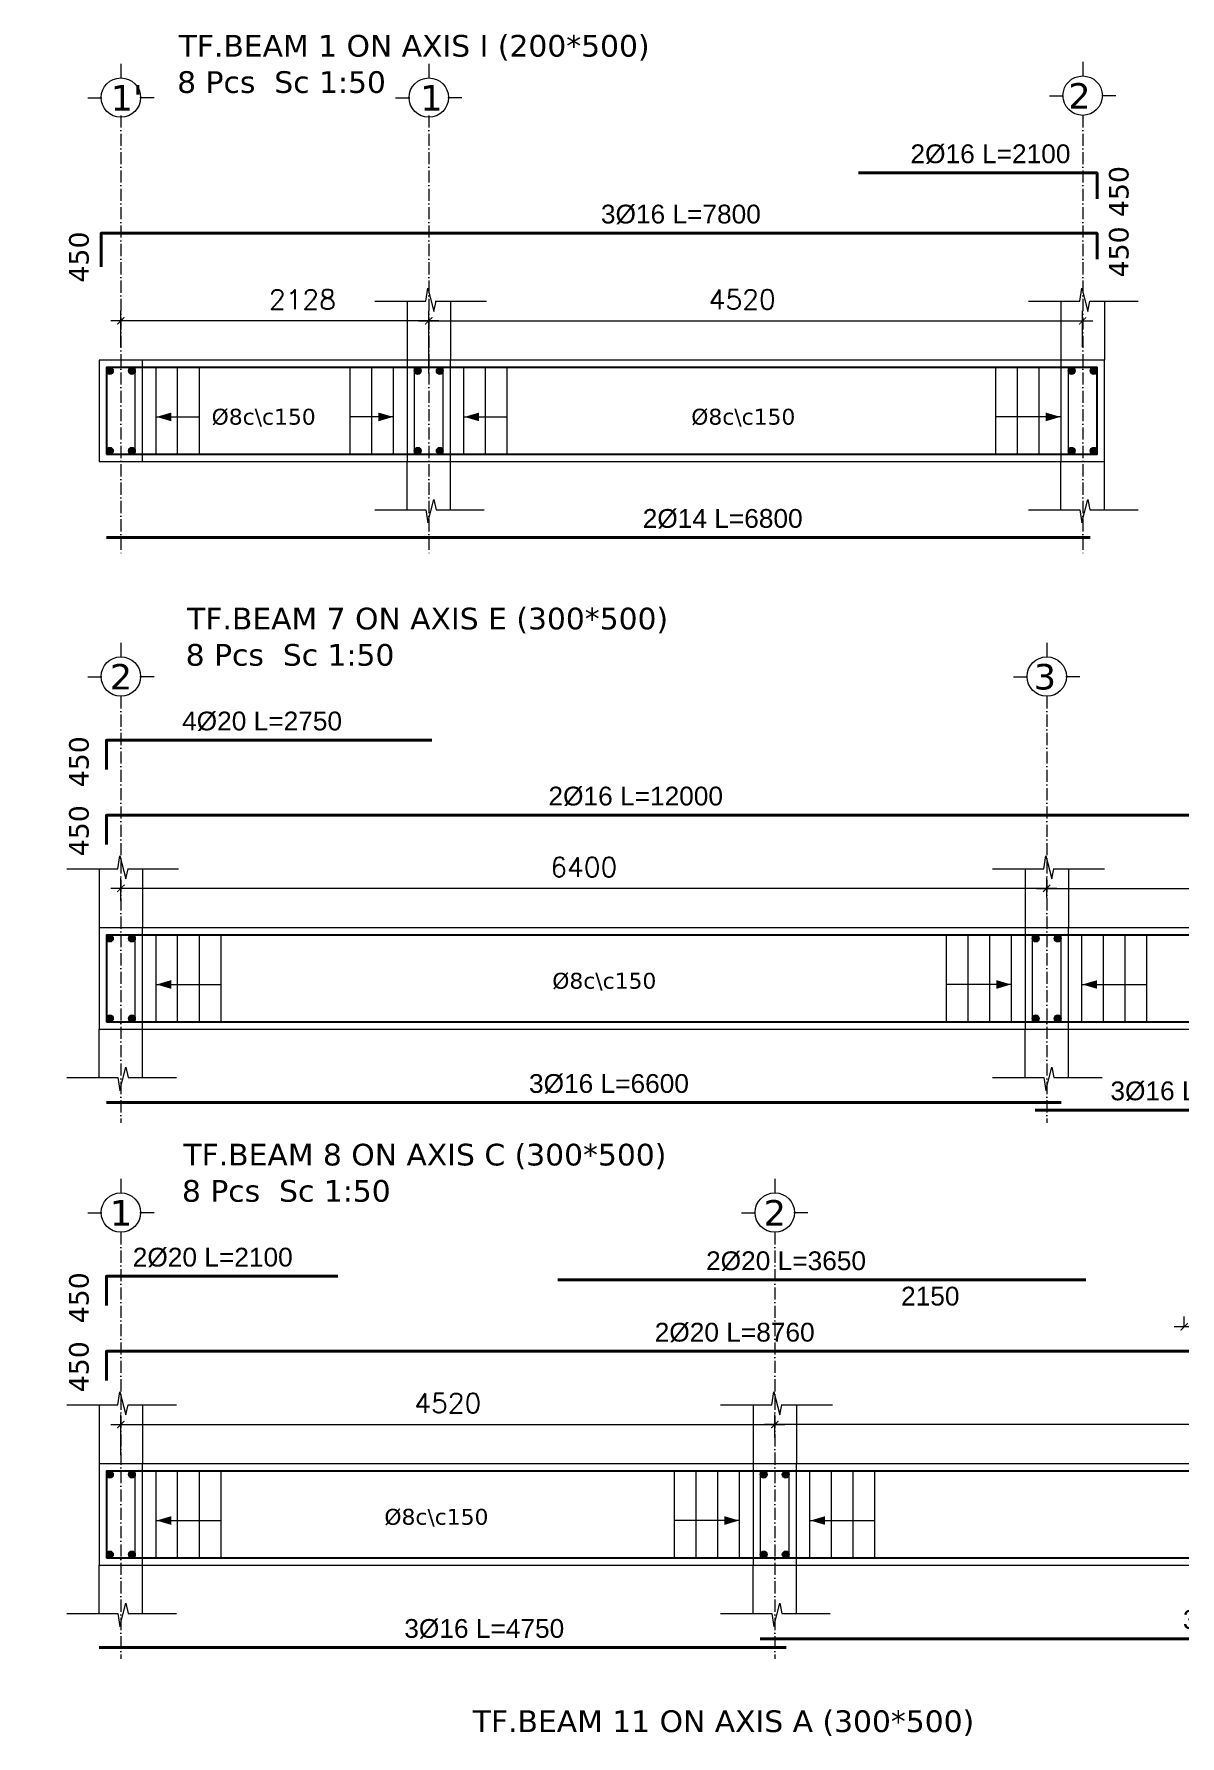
# Model space of a CAD drawing. Header units: inches. Extents: x -17020 to 43805, y -10194 to 123061.
# Drawn here: x 39892 to 40684, y 113816 to 114993 of the extents above; entities that cross this region are included whole.
import ezdxf

# ---------------------------------------------------------------- set-up
doc = ezdxf.new("R2010")
doc.units = ezdxf.units.IN
doc.header["$LTSCALE"] = 0.7
doc.header["$MEASUREMENT"] = 0
doc.linetypes.add('ACAD_ISO10W100', pattern=[18, 12, -3, 0, -3])
doc.layers.get('0').update_dxf_attribs({"lineweight": 13})
doc.layers.get('Defpoints').update_dxf_attribs({"lineweight": 5})
for name, color, linetype, lineweight in [('axis', 254, 'ACAD_ISO10W100', 9), ('BEAM FRAME', 5, 'Continuous', 18), ('COLUMN', 4, 'Continuous', 20), ('elevline', 30, 'Continuous', 20), ('FRAME 070', 5, 'Continuous', 60), ('hatch', 9, 'Continuous', 9), ('renforcment', 141, 'Continuous', 40), ('tex', 3, 'Continuous', 25), ('TEXT', 3, 'Continuous', 25), ('top rein. extension', 50, 'Continuous', 20), ('top renforcment', 7, 'Continuous', 40)]:
    doc.layers.add(name, color=color, linetype=linetype, lineweight=lineweight)
doc.styles.add('100', font='romans.shx', dxfattribs={"height": 13.5})
doc.styles.add('romanc', font='verdana.ttf', dxfattribs={"height": 250})
doc.styles.get("Standard").update_dxf_attribs({"font": 'arial.ttf', "height": 13})
doc.dimstyles.new('100', dxfattribs={"dimtxt": 13.5, "dimasz": 5, "dimexe": 7, "dimexo": 7, "dimgap": 8, "dimtad": 1, "dimdec": 0, "dimlfac": 10, "dimzin": 4, "dimdsep": 46, "dimtxsty": '100', "dimblk": 'ARCHTICK', "dimcen": 0.09, "dimdle": 7, "dimclrd": 1, "dimclre": 8, "dimclrt": 2, "dimadec": 0, "dimazin": 1, "dimtfac": 1, "dimtdec": 0, "dimtix": 1, "dimtofl": 0, "dimtmove": 0, "dimatfit": 3, "dimldrblk": 'ARCHTICK', "dimfxl": 0.18, "dimtolj": 1, "dimtzin": 0, "dimlwd": -1, "dimlwe": -1, "dimarcsym": 0})
doc.dimstyles.get("Standard").update_dxf_attribs({"dimtxt": 13, "dimasz": 5, "dimexe": 0.18, "dimexo": 0.0625, "dimgap": 6, "dimtad": 1, "dimdec": 0, "dimlfac": 10, "dimzin": 0, "dimdsep": 46, "dimtxsty": 'Standard', "dimblk": 'ARCHTICK', "dimcen": 0.09, "dimse1": 1, "dimse2": 1, "dimclrd": 1, "dimclre": 7, "dimclrt": 3, "dimadec": 0, "dimazin": 0, "dimtfac": 1, "dimtdec": 0, "dimtix": 1, "dimtofl": 0, "dimtmove": 0, "dimatfit": 3, "dimldrblk": 'ARCHTICK', "dimfxl": 1, "dimtolj": 1, "dimtzin": 0, "dimarcsym": 0})

# ---------------------------------------------------------------- blocks, each defined once
blk = doc.blocks.new('_ArchTick')
at = {"color": 0, "linetype": 'ByBlock', "lineweight": 0, "const_width": 0.15}
blk.add_lwpolyline([(-0.5, -0.5), (0.5, 0.5)], dxfattribs=at)
blk = doc.blocks.new('*D32')
at = {"color": 8, "transparency": 16777216}
for p, q in [((40164.5, 114758.2), (40164.5, 114801.7)), ((40616.5, 114776.5), (40616.5, 114801.7))]:
    blk.add_line(p, q, dxfattribs=at)
at = {"color": 1, "transparency": 16777216}
blk.add_line((40157.5, 114794.7), (40623.5, 114794.7), dxfattribs=at)
at = {"layer": 'Defpoints', "color": 0, "transparency": 16777216}
for p in [(40616.5, 114794.7), (40616.5, 114769.5), (40164.5, 114751.2)]:
    blk.add_point(p, dxfattribs=at)
at = {"color": 1, "transparency": 16777216, "xscale": 5, "yscale": 5, "zscale": 5, "rotation": 180}
blk.add_blockref('_ArchTick', (40164.5, 114794.7), dxfattribs=at)
at = {"color": 1, "transparency": 16777216, "xscale": 5, "yscale": 5, "zscale": 5}
blk.add_blockref('_ArchTick', (40616.5, 114794.7), dxfattribs=at)
at = {"color": 2, "transparency": 16777216, "insert": (40381.2, 114809.5), "char_height": 13.5, "attachment_point": 5, "style": '100'}
blk.add_mtext('\\A1;4520', dxfattribs=at)
blk = doc.blocks.new('*D33')
at = {"layer": 'Defpoints', "color": 0, "transparency": 16777216}
for p in [(39941.7, 114644.8, -13652.7), (40621.7, 114644.8, -37318.8), (40621.7, 114644.8)]:
    blk.add_point(p, dxfattribs=at)
at = {"layer": 'TEXT', "color": 3, "transparency": 16777216, "insert": (40367.7, 114657.8), "char_height": 13, "attachment_point": 5}
blk.add_mtext('\\A1;2%%C14 L=6800', dxfattribs=at)
blk = doc.blocks.new('*D34')
at = {"layer": 'Defpoints', "color": 0, "transparency": 16777216}
for p in [(39891.7, 114855.3, 264.3), (39891.7, 114855.3), (40671.7, 114855.3, -440.4)]:
    blk.add_point(p, dxfattribs=at)
at = {"layer": 'TEXT', "color": 3, "transparency": 16777216, "insert": (40338.8, 114868.3), "char_height": 13, "attachment_point": 5}
blk.add_mtext('\\A1;3%%C16 L=7800', dxfattribs=at)
blk = doc.blocks.new('*D35')
at = {"color": 8, "transparency": 16777216}
for p, q in [((39951.7, 114776.5), (39951.7, 114801.7)), ((40164.5, 114758.2), (40164.5, 114801.7))]:
    blk.add_line(p, q, dxfattribs=at)
at = {"color": 1, "transparency": 16777216}
blk.add_line((40171.5, 114794.7), (39944.7, 114794.7), dxfattribs=at)
at = {"layer": 'Defpoints', "color": 0, "transparency": 16777216}
for p in [(39951.7, 114794.7), (39951.7, 114769.5), (40164.5, 114751.2)]:
    blk.add_point(p, dxfattribs=at)
at = {"color": 1, "transparency": 16777216, "xscale": 5, "yscale": 5, "zscale": 5, "rotation": 180}
blk.add_blockref('_ArchTick', (39951.7, 114794.7), dxfattribs=at)
at = {"color": 1, "transparency": 16777216, "xscale": 5, "yscale": 5, "zscale": 5}
blk.add_blockref('_ArchTick', (40164.5, 114794.7), dxfattribs=at)
at = {"color": 2, "transparency": 16777216, "insert": (40077.2, 114809.5), "char_height": 13.5, "attachment_point": 5, "style": '100'}
blk.add_mtext('\\A1;2128', dxfattribs=at)
blk = doc.blocks.new('*D36')
at = {"layer": 'Defpoints', "color": 0, "transparency": 16777216}
for p in [(40461.5, 114897, -290.9), (40461.5, 114897), (40671.5, 114897, -440.4)]:
    blk.add_point(p, dxfattribs=at)
at = {"layer": 'TEXT', "color": 3, "transparency": 16777216, "insert": (40552.8, 114910), "char_height": 13, "attachment_point": 5}
blk.add_mtext('\\A1;2%%C16 L=2100', dxfattribs=at)
blk = doc.blocks.new('*D112')
at = {"layer": 'Defpoints', "color": 0, "transparency": 16777216}
for p in [(39891.7, 114452.8, -0.5), (39891.7, 114452.8), (41091.7, 114452.8, -143.5)]:
    blk.add_point(p, dxfattribs=at)
at = {"layer": 'TEXT', "color": 3, "transparency": 16777216, "insert": (40307.6, 114465.8), "char_height": 13, "attachment_point": 5}
blk.add_mtext('\\A1;2%%C16 L=12000', dxfattribs=at)
blk = doc.blocks.new('*D113')
at = {"color": 1, "transparency": 16777216}
blk.add_line((40584.7, 114402.2), (41050.7, 114402.2), dxfattribs=at)
at = {"color": 8, "transparency": 16777216}
for p, q in [((40591.7, 114395.6), (40591.7, 114409.2)), ((41043.7, 114396.2), (41043.7, 114409.2))]:
    blk.add_line(p, q, dxfattribs=at)
at = {"layer": 'Defpoints', "color": 0, "transparency": 16777216}
for p in [(41043.7, 114402.2), (40591.7, 114388.6), (41043.7, 114389.2)]:
    blk.add_point(p, dxfattribs=at)
at = {"color": 1, "transparency": 16777216, "xscale": 5, "yscale": 5, "zscale": 5, "rotation": 180}
blk.add_blockref('_ArchTick', (40591.7, 114402.2), dxfattribs=at)
at = {"color": 1, "transparency": 16777216, "xscale": 5, "yscale": 5, "zscale": 5}
blk.add_blockref('_ArchTick', (41043.7, 114402.2), dxfattribs=at)
at = {"color": 2, "transparency": 16777216, "insert": (40817.7, 114416.9), "char_height": 13.5, "attachment_point": 5, "style": '100'}
blk.add_mtext('\\A1;4520', dxfattribs=at)
blk = doc.blocks.new('*D114')
at = {"color": 1, "transparency": 16777216}
blk.add_line((40598.7, 114402.2), (39944.7, 114402.2), dxfattribs=at)
at = {"color": 8, "transparency": 16777216}
for p, q in [((39951.7, 114393.3), (39951.7, 114409.2)), ((40591.7, 114395.6), (40591.7, 114409.2))]:
    blk.add_line(p, q, dxfattribs=at)
at = {"layer": 'Defpoints', "color": 0, "transparency": 16777216}
for p in [(39951.7, 114402.2), (40591.7, 114388.6), (39951.7, 114386.3)]:
    blk.add_point(p, dxfattribs=at)
at = {"color": 1, "transparency": 16777216, "xscale": 5, "yscale": 5, "zscale": 5, "rotation": 180}
blk.add_blockref('_ArchTick', (39951.7, 114402.2), dxfattribs=at)
at = {"color": 1, "transparency": 16777216, "xscale": 5, "yscale": 5, "zscale": 5}
blk.add_blockref('_ArchTick', (40591.7, 114402.2), dxfattribs=at)
at = {"color": 2, "transparency": 16777216, "insert": (40271.7, 114416.9), "char_height": 13.5, "attachment_point": 5, "style": '100'}
blk.add_mtext('\\A1;6400', dxfattribs=at)
blk = doc.blocks.new('*D115')
at = {"layer": 'Defpoints', "color": 0, "transparency": 16777216}
for p in [(39891.7, 114504.7, -218.4), (39891.7, 114504.7), (40166.7, 114504.7, -217.9)]:
    blk.add_point(p, dxfattribs=at)
at = {"layer": 'TEXT', "color": 3, "transparency": 16777216, "insert": (40049.3, 114517.7), "char_height": 13, "attachment_point": 5}
blk.add_mtext('\\A1;4%%C20 L=2750', dxfattribs=at)
blk = doc.blocks.new('*D116')
at = {"layer": 'Defpoints', "color": 0, "transparency": 16777216}
for p in [(39941.7, 114254, -13652.7), (40601.7, 114254, -37100.9), (40601.7, 114254)]:
    blk.add_point(p, dxfattribs=at)
at = {"layer": 'TEXT', "color": 3, "transparency": 16777216, "insert": (40289.1, 114267), "char_height": 13, "attachment_point": 5}
blk.add_mtext('\\A1;3%%C16 L=6600', dxfattribs=at)
blk = doc.blocks.new('*D117')
at = {"layer": 'Defpoints', "color": 0, "transparency": 16777216}
for p in [(40583.7, 114248.9, -13652.7), (41055.4, 114248.9, -37318.8), (41055.4, 114248.9)]:
    blk.add_point(p, dxfattribs=at)
at = {"layer": 'TEXT', "color": 3, "transparency": 16777216, "insert": (40691, 114261.9), "char_height": 13, "attachment_point": 5}
blk.add_mtext('\\A1;3%%C16 L=4717', dxfattribs=at)
blk = doc.blocks.new('*D135')
at = {"layer": 'Defpoints', "color": 0, "transparency": 16777216}
for p in [(39891.7, 114082, -218.4), (39891.7, 114082), (40767.7, 114082, -167.8)]:
    blk.add_point(p, dxfattribs=at)
at = {"layer": 'TEXT', "color": 3, "transparency": 16777216, "insert": (40376, 114095), "char_height": 13, "attachment_point": 5}
blk.add_mtext('\\A1;2%%C20 L=8760', dxfattribs=at)
blk = doc.blocks.new('*D149')
at = {"color": 8, "transparency": 16777216}
for p, q in [((40686.7, 114099), (40686.7, 114106)), ((40766.7, 114089), (40766.7, 114106))]:
    blk.add_line(p, q, dxfattribs=at)
at = {"color": 1, "transparency": 16777216}
blk.add_line((40773.7, 114099), (40679.7, 114099), dxfattribs=at)
at = {"layer": 'Defpoints', "color": 0, "transparency": 16777216}
for p in [(40686.7, 114099), (40686.7, 114092), (40766.7, 114082)]:
    blk.add_point(p, dxfattribs=at)
at = {"color": 1, "transparency": 16777216, "xscale": 5, "yscale": 5, "zscale": 5, "rotation": 180}
blk.add_blockref('_ArchTick', (40686.7, 114099), dxfattribs=at)
at = {"color": 1, "transparency": 16777216, "xscale": 5, "yscale": 5, "zscale": 5}
blk.add_blockref('_ArchTick', (40766.7, 114099), dxfattribs=at)
at = {"color": 2, "transparency": 16777216, "insert": (40726.7, 114113.8), "char_height": 13.5, "attachment_point": 5, "style": '100'}
blk.add_mtext('\\A1;800', dxfattribs=at)
blk = doc.blocks.new('*D138')
at = {"color": 8, "transparency": 16777216}
for p, q in [((40403.7, 114022.5), (40403.7, 114038.4)), ((41043.7, 114024.8), (41043.7, 114038.4))]:
    blk.add_line(p, q, dxfattribs=at)
at = {"color": 1, "transparency": 16777216}
blk.add_line((41050.7, 114031.4), (40396.7, 114031.4), dxfattribs=at)
at = {"layer": 'Defpoints', "color": 0, "transparency": 16777216}
for p in [(40403.7, 114031.4), (40403.7, 114015.5), (41043.7, 114017.8)]:
    blk.add_point(p, dxfattribs=at)
at = {"color": 1, "transparency": 16777216, "xscale": 5, "yscale": 5, "zscale": 5, "rotation": 180}
blk.add_blockref('_ArchTick', (40403.7, 114031.4), dxfattribs=at)
at = {"color": 1, "transparency": 16777216, "xscale": 5, "yscale": 5, "zscale": 5}
blk.add_blockref('_ArchTick', (41043.7, 114031.4), dxfattribs=at)
at = {"color": 2, "transparency": 16777216, "insert": (40723.7, 114046.2), "char_height": 13.5, "attachment_point": 5, "style": '100'}
blk.add_mtext('\\A1;6400', dxfattribs=at)
blk = doc.blocks.new('*D139')
at = {"color": 8, "transparency": 16777216}
for p, q in [((39951.7, 114010.2), (39951.7, 114038.4)), ((40403.7, 114022.5), (40403.7, 114038.4))]:
    blk.add_line(p, q, dxfattribs=at)
at = {"color": 1, "transparency": 16777216}
blk.add_line((39944.7, 114031.4), (40410.7, 114031.4), dxfattribs=at)
at = {"layer": 'Defpoints', "color": 0, "transparency": 16777216}
for p in [(40403.7, 114031.4), (40403.7, 114015.5), (39951.7, 114003.2)]:
    blk.add_point(p, dxfattribs=at)
at = {"color": 1, "transparency": 16777216, "xscale": 5, "yscale": 5, "zscale": 5, "rotation": 180}
blk.add_blockref('_ArchTick', (39951.7, 114031.4), dxfattribs=at)
at = {"color": 1, "transparency": 16777216, "xscale": 5, "yscale": 5, "zscale": 5}
blk.add_blockref('_ArchTick', (40403.7, 114031.4), dxfattribs=at)
at = {"color": 2, "transparency": 16777216, "insert": (40177.7, 114046.2), "char_height": 13.5, "attachment_point": 5, "style": '100'}
blk.add_mtext('\\A1;4520', dxfattribs=at)
blk = doc.blocks.new('*D140')
at = {"layer": 'Defpoints', "color": 0, "transparency": 16777216}
for p in [(39891.7, 114133.9, -218.4), (39891.7, 114133.9), (40101.7, 114133.9, -209.5)]:
    blk.add_point(p, dxfattribs=at)
at = {"layer": 'TEXT', "color": 3, "transparency": 16777216, "insert": (40015.2, 114146.9), "char_height": 13, "attachment_point": 5}
blk.add_mtext('\\A1;2%%C20 L=2100', dxfattribs=at)
blk = doc.blocks.new('*D144')
at = {"layer": 'Defpoints', "color": 0, "transparency": 16777216}
for p in [(39936.7, 113877.1, -13652.7), (40411.7, 113877.1, -37100.9), (40411.7, 113877.1)]:
    blk.add_point(p, dxfattribs=at)
at = {"layer": 'TEXT', "color": 3, "transparency": 16777216, "insert": (40202.9, 113890.1), "char_height": 13, "attachment_point": 5}
blk.add_mtext('\\A1;3%%C16 L=4750', dxfattribs=at)
blk = doc.blocks.new('*D145')
at = {"layer": 'Defpoints', "color": 0, "transparency": 16777216}
for p in [(40393.7, 113883.3, -13652.7), (41053.7, 113883.3, -37100.9), (41053.7, 113883.3)]:
    blk.add_point(p, dxfattribs=at)
at = {"layer": 'TEXT', "color": 3, "transparency": 16777216, "insert": (40741.1, 113896.3), "char_height": 13, "attachment_point": 5}
blk.add_mtext('\\A1;3%%C16 L=6600', dxfattribs=at)
blk = doc.blocks.new('*D147')
at = {"layer": 'Defpoints', "color": 0, "transparency": 16777216}
for p in [(40253.7, 114131.4, -203.1), (40253.7, 114131.4), (40618.7, 114131.4, -189.9)]:
    blk.add_point(p, dxfattribs=at)
at = {"layer": 'TEXT', "color": 3, "transparency": 16777216, "insert": (40411.5, 114144.4), "char_height": 13, "attachment_point": 5}
blk.add_mtext('\\A1;2%%C20 L=3650', dxfattribs=at)
blk = doc.blocks.new('*D148')
at = {"layer": 'Defpoints', "color": 0, "transparency": 16777216}
for p in [(40403.7, 114129.8), (40618.7, 114129.8), (40618.7, 114107.4)]:
    blk.add_point(p, dxfattribs=at)
at = {"layer": 'TEXT', "color": 3, "transparency": 16777216, "insert": (40511.2, 114120.1), "char_height": 13, "attachment_point": 5}
blk.add_mtext('\\A1;2150', dxfattribs=at)

msp = doc.modelspace()

# ---------------------------------------------------------------- hatches: boundary and pattern name
at = {"layer": 'elevline'}
for points in [[(39946.45, 114760.05, 1), (39941.69, 114760.05, 1)], [(39956.94, 114760.05, -1), (39961.69, 114760.05, -1)], [(40159.3, 114760.05, 1), (40154.54, 114760.05, 1)], [(40169.79, 114760.05, -1), (40174.54, 114760.05, -1)], [(40611.3, 114760.05, 1), (40606.54, 114760.05, 1)], [(40621.79, 114760.05, -1), (40626.54, 114760.05, -1)], [(39946.45, 114704.81, -1), (39941.69, 114704.81, -1)], [(39956.94, 114704.81, 1), (39961.69, 114704.81, 1)], [(40159.3, 114704.81, -1), (40154.54, 114704.81, -1)], [(40169.79, 114704.81, 1), (40174.54, 114704.81, 1)], [(40611.3, 114704.81, -1), (40606.54, 114704.81, -1)], [(40621.79, 114704.81, 1), (40626.54, 114704.81, 1)], [(39946.45, 114367.5, 1), (39941.69, 114367.5, 1)], [(39956.94, 114367.5, -1), (39961.69, 114367.5, -1)], [(40586.45, 114367.5, 1), (40581.69, 114367.5, 1)], [(40596.94, 114367.5, -1), (40601.69, 114367.5, -1)], [(39946.45, 114312.26, -1), (39941.69, 114312.26, -1)], [(39956.94, 114312.26, 1), (39961.69, 114312.26, 1)], [(40586.45, 114312.26, -1), (40581.69, 114312.26, -1)], [(40596.94, 114312.26, 1), (40601.69, 114312.26, 1)], [(39946.45, 113996.76, 1), (39941.69, 113996.76, 1)], [(39956.94, 113996.76, -1), (39961.69, 113996.76, -1)], [(40398.45, 113996.76, 1), (40393.69, 113996.76, 1)], [(40408.94, 113996.76, -1), (40413.69, 113996.76, -1)], [(39946.45, 113941.52, -1), (39941.69, 113941.52, -1)], [(39956.94, 113941.52, 1), (39961.69, 113941.52, 1)], [(40398.45, 113941.52, -1), (40393.69, 113941.52, -1)], [(40408.94, 113941.52, 1), (40413.69, 113941.52, 1)]]:
    msp.add_hatch(color=256, dxfattribs=at).paths.add_polyline_path(points)

# ---------------------------------------------------------------- linework, layer by layer
at = {"layer": 'axis'}
for p, q in [((39951.69, 114936.83), (39951.69, 114632.69)), ((39951.69, 114936.83), (39951.69, 114632.69)), ((40164.54, 114936.83), (40164.54, 114632.69)), ((40616.54, 114936.83), (40616.54, 114632.69)), ((39951.69, 114535.07, -217.91), (39951.69, 114240.14, -217.91)), ((39951.69, 114535.07, -217.91), (39951.69, 114240.14, -217.91)), ((40591.69, 114535.07, -217.91), (40591.69, 114240.14, -217.91)), ((39951.69, 114164.33, -217.91), (39951.69, 113869.4, -217.91)), ((40403.69, 114164.33, -217.91), (40403.69, 113869.4, -217.91)), ((40403.69, 114164.33, -217.91), (40403.69, 113869.4, -217.91))]:
    msp.add_line(p, q, dxfattribs=at)
at = {"layer": 'BEAM FRAME', "elevation": 217.91}
msp.add_lwpolyline([(39936.69, 114697.43), (40631.54, 114697.43), (40631.54, 114767.43), (39936.69, 114767.43)], close=True, dxfattribs=at)
at = {"layer": 'BEAM FRAME'}
for points in [[(39936.69, 114304.88), (41058.69, 114304.88), (41058.69, 114374.88), (39936.69, 114374.88)], [(39936.69, 113934.14), (41510.69, 113934.14), (41510.69, 114004.14), (39936.69, 114004.14)]]:
    msp.add_lwpolyline(points, close=True, dxfattribs=at)
at = {"layer": 'COLUMN', "lineweight": 20}
for p, q in [((40149.54, 114808.36, 217.91), (40149.54, 114767.43, 217.91)), ((40179.54, 114808.36, 217.91), (40179.54, 114767.43, 217.91)), ((40601.54, 114808.36, 217.91), (40601.54, 114767.43, 217.91)), ((40631.54, 114808.36, 217.91), (40631.54, 114767.43, 217.91)), ((40149.54, 114664, 217.91), (40149.54, 114697.43, 217.91)), ((40179.54, 114664, 217.91), (40179.54, 114697.43, 217.91)), ((40601.54, 114664, 217.91), (40601.54, 114697.43, 217.91)), ((40631.54, 114664, 217.91), (40631.54, 114697.43, 217.91)), ((39936.69, 114415.81), (39936.69, 114374.88)), ((39966.69, 114415.81), (39966.69, 114374.88)), ((40576.69, 114415.81), (40576.69, 114374.88)), ((40606.69, 114415.81), (40606.69, 114374.88)), ((39936.69, 114271.45), (39936.69, 114304.88)), ((39966.69, 114271.45), (39966.69, 114304.88)), ((40576.69, 114271.45), (40576.69, 114304.88)), ((40606.69, 114271.45), (40606.69, 114304.88)), ((39936.69, 114045.07), (39936.69, 114004.14)), ((39966.69, 114045.07), (39966.69, 114004.14)), ((40388.69, 114045.07), (40388.69, 114004.14)), ((40418.69, 114045.07), (40418.69, 114004.14)), ((39936.69, 113900.71), (39936.69, 113934.14)), ((39966.69, 113900.71), (39966.69, 113934.14)), ((40388.69, 113900.71), (40388.69, 113934.14)), ((40418.69, 113900.71), (40418.69, 113934.14))]:
    msp.add_line(p, q, dxfattribs=at)
at = {"layer": 'elevline'}
for p, q in [((39976, 114702.43), (39976, 114762.43)), ((39990.96, 114702.43), (39990.96, 114762.43)), ((40005.96, 114702.43), (40005.96, 114762.43)), ((40110.27, 114702.43), (40110.27, 114762.43)), ((40125.27, 114702.43), (40125.27, 114762.43)), ((40140.23, 114702.43), (40140.23, 114762.43)), ((40188.85, 114702.43), (40188.85, 114762.43)), ((40203.81, 114702.43), (40203.81, 114762.43)), ((40218.81, 114702.43), (40218.81, 114762.43)), ((40556.54, 114702.43), (40556.54, 114762.43)), ((40571.54, 114702.43), (40571.54, 114762.43)), ((40586.54, 114702.43), (40586.54, 114762.43)), ((39976, 114309.88, -217.91), (39976, 114369.88, -217.91)), ((39990.96, 114309.88, -217.91), (39990.96, 114369.88, -217.91)), ((40005.96, 114309.88, -217.91), (40005.96, 114369.88, -217.91)), ((40020.96, 114309.88, -217.91), (40020.96, 114369.88, -217.91)), ((40522.42, 114309.88, -217.91), (40522.42, 114369.88, -217.91)), ((40537.42, 114309.88, -217.91), (40537.42, 114369.88, -217.91)), ((40552.42, 114309.88, -217.91), (40552.42, 114369.88, -217.91)), ((40567.38, 114309.88, -217.91), (40567.38, 114369.88, -217.91)), ((40616, 114309.88, -217.91), (40616, 114369.88, -217.91)), ((40630.96, 114309.88, -217.91), (40630.96, 114369.88, -217.91)), ((40645.96, 114309.88, -217.91), (40645.96, 114369.88, -217.91)), ((40660.96, 114309.88, -217.91), (40660.96, 114369.88, -217.91)), ((39976, 113939.14, -217.91), (39976, 113999.14, -217.91)), ((39990.96, 113939.14, -217.91), (39990.96, 113999.14, -217.91)), ((40005.96, 113939.14, -217.91), (40005.96, 113999.14, -217.91)), ((40020.96, 113939.14, -217.91), (40020.96, 113999.14, -217.91)), ((40334.42, 113939.14, -217.91), (40334.42, 113999.14, -217.91)), ((40349.42, 113939.14, -217.91), (40349.42, 113999.14, -217.91)), ((40364.42, 113939.14, -217.91), (40364.42, 113999.14, -217.91)), ((40379.38, 113939.14, -217.91), (40379.38, 113999.14, -217.91)), ((40428, 113939.14, -217.91), (40428, 113999.14, -217.91)), ((40442.96, 113939.14, -217.91), (40442.96, 113999.14, -217.91)), ((40457.96, 113939.14, -217.91), (40457.96, 113999.14, -217.91)), ((40472.96, 113939.14, -217.91), (40472.96, 113999.14, -217.91))]:
    msp.add_line(p, q, dxfattribs=at)
for centre in [(39944.07, 114760.05), (39959.31, 114760.05), (40156.92, 114760.05), (40172.16, 114760.05), (40608.92, 114760.05), (40624.16, 114760.05), (39944.07, 114704.81), (39959.31, 114704.81), (40156.92, 114704.81), (40172.16, 114704.81), (40608.92, 114704.81), (40624.16, 114704.81), (39944.07, 114367.5, -217.91), (39959.31, 114367.5, -217.91), (40584.07, 114367.5, -217.91), (40599.31, 114367.5, -217.91), (39944.07, 114312.26, -217.91), (39959.31, 114312.26, -217.91), (40584.07, 114312.26, -217.91), (40599.31, 114312.26, -217.91), (39944.07, 113996.76, -217.91), (39959.31, 113996.76, -217.91), (40396.07, 113996.76, -217.91), (40411.31, 113996.76, -217.91), (39944.07, 113941.52, -217.91), (39959.31, 113941.52, -217.91), (40396.07, 113941.52, -217.91), (40411.31, 113941.52, -217.91)]:
    msp.add_circle(centre, 2.38, dxfattribs=at)
at = {"layer": 'FRAME 070', "lineweight": 20}
for p, q in [((40162.51, 114808.36, 217.91), (40163.86, 114817.36, 217.91)), ((40163.86, 114817.36, 217.91), (40168.04, 114801.28, 217.91)), ((40614.51, 114808.36, 217.91), (40615.86, 114817.36, 217.91)), ((40615.86, 114817.36, 217.91), (40620.04, 114801.28, 217.91)), ((40127.15, 114808.36, 217.91), (40162.51, 114808.36, 217.91)), ((40168.04, 114801.28, 217.91), (40169.55, 114808.36, 217.91)), ((40169.07, 114808.36, 217.91), (40204.43, 114808.36, 217.91)), ((40579.15, 114808.36, 217.91), (40614.51, 114808.36, 217.91)), ((40620.04, 114801.28, 217.91), (40621.55, 114808.36, 217.91)), ((40621.55, 114808.36, 217.91), (40654.94, 114808.36, 217.91)), ((40163.86, 114655, 217.91), (40168.04, 114671.08, 217.91)), ((40168.04, 114671.08, 217.91), (40169.55, 114664, 217.91)), ((40615.86, 114655, 217.91), (40620.04, 114671.08, 217.91)), ((40620.04, 114671.08, 217.91), (40621.55, 114664, 217.91)), ((40127.15, 114664, 217.91), (40162.51, 114664, 217.91)), ((40162.51, 114664, 217.91), (40163.86, 114655, 217.91)), ((40169.55, 114664, 217.91), (40202.94, 114664, 217.91)), ((40579.15, 114664, 217.91), (40614.51, 114664, 217.91)), ((40614.51, 114664, 217.91), (40615.86, 114655, 217.91)), ((40621.55, 114664, 217.91), (40654.94, 114664, 217.91)), ((39949.66, 114415.81), (39951.01, 114424.81)), ((39951.01, 114424.81), (39955.19, 114408.73)), ((40589.66, 114415.81), (40591.01, 114424.81)), ((40591.01, 114424.81), (40595.19, 114408.73)), ((39914.3, 114415.81), (39949.66, 114415.81)), ((39955.19, 114408.73), (39956.7, 114415.81)), ((39956.22, 114415.81), (39991.58, 114415.81)), ((40554.3, 114415.81), (40589.66, 114415.81)), ((40595.19, 114408.73), (40596.7, 114415.81)), ((40596.22, 114415.81), (40631.58, 114415.81)), ((39914.3, 114271.45), (39949.66, 114271.45)), ((39949.66, 114271.45), (39951.01, 114262.45)), ((39951.01, 114262.45), (39955.19, 114278.53)), ((39955.19, 114278.53), (39956.7, 114271.45)), ((39956.7, 114271.45), (39990.09, 114271.45)), ((40554.3, 114271.45), (40589.66, 114271.45)), ((40589.66, 114271.45), (40591.01, 114262.45)), ((40591.01, 114262.45), (40595.19, 114278.53)), ((40595.19, 114278.53), (40596.7, 114271.45)), ((40596.7, 114271.45), (40630.09, 114271.45)), ((39949.66, 114045.07), (39951.01, 114054.07)), ((39951.01, 114054.07), (39955.19, 114037.99)), ((40401.66, 114045.07), (40403.01, 114054.07)), ((40403.01, 114054.07), (40407.19, 114037.99)), ((39914.3, 114045.07), (39949.66, 114045.07)), ((39955.19, 114037.99), (39956.7, 114045.07)), ((39956.7, 114045.07), (39990.09, 114045.07)), ((40366.3, 114045.07), (40401.66, 114045.07)), ((40407.19, 114037.99), (40408.7, 114045.07)), ((40408.22, 114045.07), (40443.58, 114045.07)), ((39951.01, 113891.71), (39955.19, 113907.79)), ((39955.19, 113907.79), (39956.7, 113900.71)), ((40403.01, 113891.71), (40407.19, 113907.79)), ((40407.19, 113907.79), (40408.7, 113900.71)), ((39914.3, 113900.71), (39949.66, 113900.71)), ((39949.66, 113900.71), (39951.01, 113891.71)), ((39956.7, 113900.71), (39990.09, 113900.71)), ((40366.3, 113900.71), (40401.66, 113900.71)), ((40401.66, 113900.71), (40403.01, 113891.71)), ((40408.7, 113900.71), (40442.09, 113900.71))]:
    msp.add_line(p, q, dxfattribs=at)
at = {"layer": 'FRAME 070', "lineweight": 15}
for points in [[(39936.69, 114697.43), (39966.69, 114697.43), (39966.69, 114767.43), (39936.69, 114767.43)], [(40149.54, 114697.43), (40179.54, 114697.43), (40179.54, 114767.43), (40149.54, 114767.43)], [(40601.54, 114697.43), (40631.54, 114697.43), (40631.54, 114767.43), (40601.54, 114767.43)]]:
    msp.add_lwpolyline(points, close=True, dxfattribs=at)
at = {"layer": 'FRAME 070', "lineweight": 15, "elevation": -217.91}
for points in [[(39936.69, 114304.88), (39966.69, 114304.88), (39966.69, 114374.88), (39936.69, 114374.88)], [(40576.69, 114304.88), (40606.69, 114304.88), (40606.69, 114374.88), (40576.69, 114374.88)], [(39936.69, 113934.14), (39966.69, 113934.14), (39966.69, 114004.14), (39936.69, 114004.14)], [(40388.69, 113934.14), (40418.69, 113934.14), (40418.69, 114004.14), (40388.69, 114004.14)]]:
    msp.add_lwpolyline(points, close=True, dxfattribs=at)
at = {"layer": 'hatch'}
for p, q in [((39951.69, 114972.44), (39951.69, 114962.7)), ((40164.54, 114972.44), (40164.54, 114962.7)), ((40616.54, 114973.8), (40616.54, 114964.07)), ((39928.77, 114948.96), (39938.5, 114948.96)), ((39974.62, 114948.96), (39964.88, 114948.96)), ((40141.62, 114948.96), (40151.35, 114948.96)), ((40187.47, 114948.96), (40177.73, 114948.96)), ((40593.62, 114950.32), (40603.35, 114950.32)), ((40639.47, 114950.32), (40629.73, 114950.32)), ((39951.69, 114572.05, -217.91), (39951.69, 114562.31, -217.91)), ((40591.69, 114572.05, -217.91), (40591.69, 114562.31, -217.91)), ((39928.77, 114548.57, -217.91), (39938.5, 114548.57, -217.91)), ((39974.62, 114548.57, -217.91), (39964.88, 114548.57, -217.91)), ((40568.77, 114548.57, -217.91), (40578.5, 114548.57, -217.91)), ((40614.62, 114548.57, -217.91), (40604.88, 114548.57, -217.91)), ((39951.69, 114201.31, -217.91), (39951.69, 114191.57, -217.91)), ((40403.69, 114201.31, -217.91), (40403.69, 114191.57, -217.91)), ((39928.77, 114177.83, -217.91), (39938.5, 114177.83, -217.91)), ((39974.62, 114177.83, -217.91), (39964.88, 114177.83, -217.91)), ((40380.77, 114177.83, -217.91), (40390.5, 114177.83, -217.91)), ((40426.62, 114177.83, -217.91), (40416.88, 114177.83, -217.91))]:
    msp.add_line(p, q, dxfattribs=at)
for centre in [(40616.54, 114950.45), (39951.69, 114949.08), (40164.54, 114949.08), (39951.69, 114548.69, -217.91), (40591.69, 114548.69, -217.91), (39951.69, 114177.95, -217.91), (40403.69, 114177.95, -217.91)]:
    msp.add_circle(centre, 13.62, dxfattribs=at)
at = {"layer": 'renforcment', "lineweight": -2, "elevation": 217.91}
msp.add_lwpolyline([(39941.69, 114702.43), (40626.54, 114702.43), (40626.54, 114762.43), (39941.69, 114762.43)], close=True, dxfattribs=at)
at = {"layer": 'renforcment', "lineweight": -2}
for points in [[(39941.69, 114309.88), (41053.69, 114309.88), (41053.69, 114369.88), (39941.69, 114369.88)], [(39941.69, 113939.14), (41505.69, 113939.14), (41505.69, 113999.14), (39941.69, 113999.14)]]:
    msp.add_lwpolyline(points, close=True, dxfattribs=at)
at = {"layer": 'top rein. extension'}
for p, q in [((39976, 114728.27), (40005.96, 114728.27)), ((40140.23, 114728.27), (40110.27, 114728.27)), ((40188.85, 114728.27), (40218.81, 114728.27)), ((40601.5, 114728.27), (40556.54, 114728.27)), ((39976, 114335.72, -217.91), (40020.96, 114335.72, -217.91)), ((40567.38, 114335.72, -217.91), (40522.42, 114335.72, -217.91)), ((40616, 114335.72, -217.91), (40660.96, 114335.72, -217.91)), ((39976, 113964.98, -217.91), (40020.96, 113964.98, -217.91)), ((40379.38, 113964.98, -217.91), (40334.42, 113964.98, -217.91)), ((40428, 113964.98, -217.91), (40472.96, 113964.98, -217.91))]:
    msp.add_line(p, q, dxfattribs=at)
for points in [[(39986.48, 114731.27), (39976.35, 114728.27), (39986.48, 114725.27)], [(40129.76, 114731.27), (40139.88, 114728.27), (40129.76, 114725.27)], [(40199.33, 114731.27), (40189.2, 114728.27), (40199.33, 114725.27)], [(40591.03, 114731.27), (40601.15, 114728.27), (40591.03, 114725.27)], [(39986.48, 114338.72, -217.91), (39976.35, 114335.72, -217.91), (39986.48, 114332.72, -217.91)], [(40556.91, 114338.72, -217.91), (40567.03, 114335.72, -217.91), (40556.91, 114332.72, -217.91)], [(40626.48, 114338.72, -217.91), (40616.35, 114335.72, -217.91), (40626.48, 114332.72, -217.91)], [(39986.48, 113967.98, -217.91), (39976.35, 113964.98, -217.91), (39986.48, 113961.98, -217.91)], [(40368.91, 113967.98, -217.91), (40379.03, 113964.98, -217.91), (40368.91, 113961.98, -217.91)], [(40438.48, 113967.98, -217.91), (40428.35, 113964.98, -217.91), (40438.48, 113961.98, -217.91)]]:
    msp.add_solid(points, dxfattribs=at)
at = {"layer": 'top renforcment'}
for p, q in [((40621.74, 114644.77, -217.91), (39941.69, 114644.77)), ((40601.69, 114254, -217.91), (39941.69, 114254, -217.91)), ((41055.39, 114248.89, -435.81), (40583.69, 114248.89, -217.91)), ((41053.69, 113883.26, -217.91), (40393.69, 113883.26, -217.91)), ((40411.69, 113877.12, -217.91), (39936.69, 113877.12, -217.91))]:
    msp.add_line(p, q, dxfattribs=at)
for points in [[(40461.54, 114897.04), (40626.54, 114897.04), (40626.54, 114879.15)], [(39937.99, 114832.03), (39937.99, 114855.3), (40626.54, 114855.3), (40626.54, 114837.41)], [(39941.69, 114484.39), (39941.69, 114504.66), (40166.69, 114504.66)]]:
    msp.add_lwpolyline(points, dxfattribs=at)
at = {"layer": 'top renforcment', "lineweight": 15}
for points in [[(39941.69, 114702.43), (39961.69, 114702.43), (39961.69, 114762.43), (39941.69, 114762.43)], [(40154.54, 114702.43), (40174.54, 114702.43), (40174.54, 114762.43), (40154.54, 114762.43)], [(40606.54, 114702.43), (40626.54, 114702.43), (40626.54, 114762.43), (40606.54, 114762.43)]]:
    msp.add_lwpolyline(points, close=True, dxfattribs=at)
at = {"layer": 'top renforcment', "elevation": -217.91}
for points in [[(39941.69, 114432.48), (39941.69, 114452.75), (41053.69, 114452.75), (41053.69, 114426.16)], [(39941.69, 114113.65), (39941.69, 114133.92), (40101.69, 114133.92)], [(40253.69, 114131.4), (40618.69, 114131.4)], [(39941.69, 114061.74), (39941.69, 114082.02), (40767.66, 114082.02)]]:
    msp.add_lwpolyline(points, dxfattribs=at)
at = {"layer": 'top renforcment', "lineweight": 15, "elevation": -217.91}
for points in [[(39941.69, 114309.88), (39961.69, 114309.88), (39961.69, 114369.88), (39941.69, 114369.88)], [(40581.69, 114309.88), (40601.69, 114309.88), (40601.69, 114369.88), (40581.69, 114369.88)], [(39941.69, 113939.14), (39961.69, 113939.14), (39961.69, 113999.14), (39941.69, 113999.14)], [(40393.69, 113939.14), (40413.69, 113939.14), (40413.69, 113999.14), (40393.69, 113999.14)]]:
    msp.add_lwpolyline(points, close=True, dxfattribs=at)

# ---------------------------------------------------------------- texts
at = {"layer": 'tex', "style": 'romanc'}
for p in [(40014.43, 114722.9, -33436.19), (40345.96, 114722.9, -33436.19), (40249.88, 114332.81, -33654.09), (40133.83, 113962.07, -33654.09)]:
    msp.add_text('%%C8c\\c150', height=11, dxfattribs=at).set_placement(p)
at = {"layer": 'TEXT', "style": 'romanc'}
for s, height, p in [('TF.BEAM 1 ON AXIS I (200*500)', 15, (39991.64, 114977.45)), ('8 Pcs  Sc 1:50 ', 15, (39990.62, 114952.35)), ("1'", 17.6, (39944.67, 114940.16)), ('1', 17.6, (40158.62, 114940.16)), ('2', 17.6, (40606.66, 114941.52)), ('TF.BEAM 7 ON AXIS E (300*500)', 15, (39997.52, 114581.3, -217.91)), ('8 Pcs  Sc 1:50 ', 15, (39996.5, 114556.2, -217.91)), ('2', 17.6, (39944.09, 114539.77, -217.91)), ('3', 17.6, (40582.75, 114539.77, -217.91)), ('TF.BEAM 8 ON AXIS C (300*500)', 15, (39994.94, 114210.56, -217.91)), ('8 Pcs  Sc 1:50 ', 15, (39993.92, 114185.47, -217.91)), ('1', 17.6, (39944.09, 114169.03, -217.91)), ('2', 17.6, (40396.09, 114169.03, -217.91)), ('TF.BEAM 11 ON AXIS A (300*500)', 15, (40194.94, 113818.71))]:
    msp.add_text(s, height=height, dxfattribs=at).set_placement(p)
for p in [(40648.22, 114866.44, -73392.95), (40648.22, 114824.71, -73392.95), (39929.41, 114821.15, -72739.24), (39929.41, 114472.09, -72739.24), (39929.41, 114424.39, -72739.24), (39929.41, 114101.35, -72957.14), (39929.41, 114053.66, -72957.14)]:
    msp.add_text('450', height=13.5, rotation=90, dxfattribs=at).set_placement(p)

# ---------------------------------------------------------------- dimensions: what is measured, and where the dimension line sits
for base, p1, p2, picture, middle in [((39951.693, 114794.7264), (40164.5425, 114751.1682), (39951.693, 114769.5249), '*D35', (40077.1536, 114794.7264)), ((39951.69, 114402.18, -217.91), (40591.69, 114388.58, -217.91), (39951.69, 114386.27, -217.91), '*D114', (40271.69, 114402.18, -217.91)), ((40403.69, 114031.44, -217.91), (41043.69, 114017.85, -217.91), (40403.69, 114015.53, -217.91), '*D138', (40723.69, 114031.44, -217.91))]:
    dim = msp.add_linear_dim(base=base, p1=p1, p2=p2, angle=180, dimstyle='100')
    dim.commit()
    dim.dimension.update_dxf_attribs({"geometry": picture, "text_midpoint": middle, "dimtype": 160})
for base, p1, p2, picture, middle in [((40616.54, 114794.73), (40164.54, 114751.17), (40616.54, 114769.52), '*D32', (40381.2, 114794.73)), ((41043.69, 114402.18, -217.91), (40591.69, 114388.58, -217.91), (41043.69, 114389.18, -217.91), '*D113', (40817.69, 114402.18, -217.91)), ((40403.69, 114031.44, -217.91), (39951.69, 114003.24, -217.91), (40403.69, 114015.53, -217.91), '*D139', (40177.69, 114031.44, -217.91))]:
    dim = msp.add_linear_dim(base=base, p1=p1, p2=p2, dimstyle='100')
    dim.commit()
    dim.dimension.update_dxf_attribs({"geometry": picture, "text_midpoint": middle, "dimtype": 160})
dim = msp.add_linear_dim(base=(40686.66, 114099.02, -217.91), p1=(40766.66, 114082.02, -217.91), p2=(40686.66, 114092.02, -217.91), dimstyle='100')
dim.commit()
dim.dimension.update_dxf_attribs({"geometry": '*D149', "text_midpoint": (40726.66, 114113.77, -217.91)})
at = {"layer": 'TEXT'}
for base, p1, p2, angle, text, picture, middle in [((40461.54, 114897.04), (40671.54, 114897.04, -440.37), (40461.54, 114897.04, -290.89), 180, '2%%C16 L=<>', '*D36', (40552.81, 114897.04)), ((39891.693, 114855.3042), (40671.7425, 114855.3042, -440.3669), (39891.693, 114855.3042, 264.294), 180, '3%%C16 L=<>', '*D34', (40338.7884, 114855.3042)), ((40621.7418, 114644.7749, 12366.9612), (39941.693, 114644.7749, -1285.7206), (40621.7418, 114644.7749, -24951.8283), 0, '2%%C14 L=<>', '*D33', (40367.7466, 114644.7749, 12366.9612)), ((39891.69, 114504.66), (40166.69, 114504.66, -217.91), (39891.69, 114504.66, -218.39), 180, '4%%C20 L=<>', '*D115', (40049.35, 114504.66)), ((39891.69, 114452.75, -217.91), (41091.69, 114452.75, -361.44), (39891.69, 114452.75, -218.39), 180, '2%%C16 L=<>', '*D112', (40307.56, 114452.75, -217.91)), ((40601.69, 114254, 12149.06), (39941.69, 114254, -1503.63), (40601.69, 114254, -24951.83), 0, '3%%C16 L=<>', '*D116', (40289.08, 114254, 12149.06)), ((41055.39, 114248.89, 12149.06), (40583.69, 114248.89, -1503.63), (41055.39, 114248.89, -25169.73), 0, '3%%C16 L=<>', '*D117', (40690.99, 114248.89, 12149.06)), ((39891.69, 114133.92, -217.91), (40101.69, 114133.92, -427.45), (39891.69, 114133.92, -436.29), 180, '2%%C20 L=<>', '*D140', (40015.16, 114133.92, -217.91)), ((40253.69, 114131.4, -217.91), (40618.69, 114131.4, -407.78), (40253.69, 114131.4, -421.05), 180, '2%%C20 L=<>', '*D147', (40411.47, 114131.4, -217.91)), ((39891.69, 114082.02, -217.91), (40767.66, 114082.02, -385.67), (39891.69, 114082.02, -436.29), 180, '2%%C20 L=<>', '*D135', (40375.95, 114082.02, -217.91)), ((40411.69, 113877.12, 12149.06), (39936.69, 113877.12, -1503.63), (40411.69, 113877.12, -24951.83), 0, '3%%C16 L=<>', '*D144', (40202.91, 113877.12, 12149.06)), ((41053.69, 113883.26, 12149.06), (40393.69, 113883.26, -1503.63), (41053.69, 113883.26, -24951.83), 0, '3%%C16 L=<>', '*D145', (40741.08, 113883.26, 12149.06))]:
    dim = msp.add_linear_dim(base=base, p1=p1, p2=p2, angle=angle, text=text, dimstyle='Standard', override={"dimsd1": 1, "dimsd2": 1, "dimfxl": 0.1, "dimfxlon": 1}, dxfattribs=at)
    dim.commit()
    dim.dimension.update_dxf_attribs({"geometry": picture, "text_midpoint": middle, "dimtype": 161})
dim = msp.add_linear_dim(base=(40618.69, 114107.44, -217.91), p1=(40403.69, 114129.83, -217.91), p2=(40618.69, 114129.83, -217.91), dimstyle='Standard', override={"dimsd1": 1, "dimsd2": 1, "dimfxl": 0.1, "dimfxlon": 1}, dxfattribs=at)
dim.commit()
dim.dimension.update_dxf_attribs({"geometry": '*D148', "text_midpoint": (40511.19, 114120.08, -217.91)})

doc.saveas('drawing.dxf')
